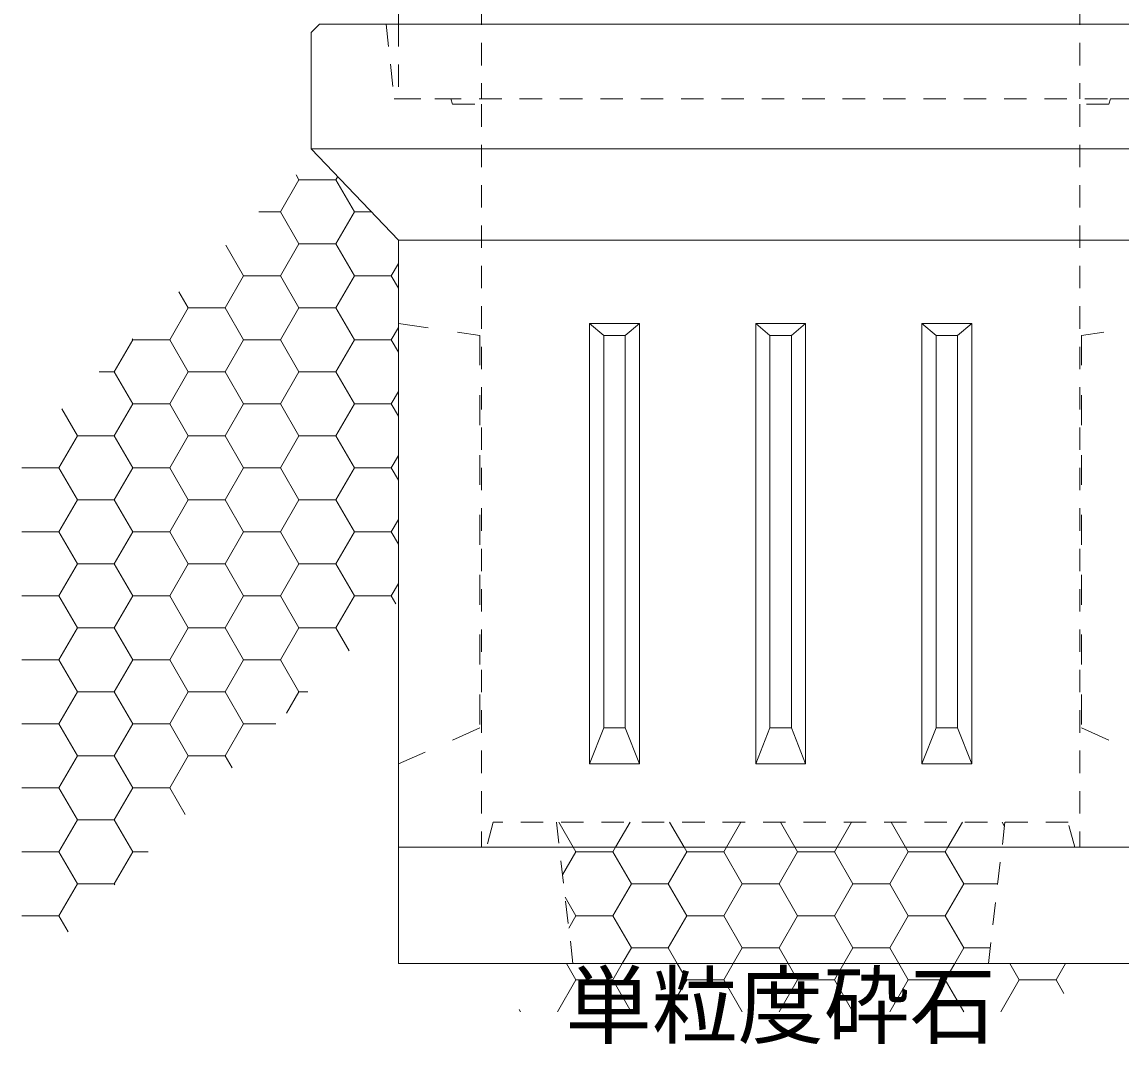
# Model space of a CAD drawing. Units: millimetres at full size; details may follow other scales. Extents: x 40781 to 122968, y -21714 to -2620.
# Drawn here: x 97679 to 98340, y -17669 to -17055 of the extents above; entities that cross this region are included whole.
import ezdxf
from ezdxf.enums import TextEntityAlignment as Align

# ---------------------------------------------------------------- set-up
doc = ezdxf.new("R2010")
doc.units = ezdxf.units.MM
doc.header["$LTSCALE"] = 18
doc.linetypes.add('USER2', pattern=[1.35, 0.75, -0.6])
doc.linetypes.add('USER3', pattern=[2, 1, -1])
for name, color, linetype, lineweight in [('0_2', 7, 'Continuous', 9), ('ハッチング', 7, 'Continuous', 5), ('本体', 2, 'Continuous', 13)]:
    doc.layers.add(name, color=color, linetype=linetype, lineweight=lineweight)
doc.styles.add('ＭＳ ゴシック', font='')
doc.styles.get('ＭＳ ゴシック').set_extended_font_data('MS Gothic')

msp = doc.modelspace()

# ---------------------------------------------------------------- linework, layer by layer
at = {"layer": '0_2', "linetype": 'USER3'}
for p, q in [((97905.45, -17235.8), (97954.45, -17243)), ((98365.45, -17235.8), (98316.45, -17243)), ((97954.45, -17243), (97954.45, -17479.14)), ((98316.45, -17243), (98316.45, -17479.14)), ((97954.45, -17479.14), (97905.45, -17500.76)), ((98316.45, -17479.14), (98365.45, -17500.76))]:
    msp.add_line(p, q, dxfattribs=at)
at = {"layer": '0_2'}
for p, q in [((98020.45, -17235.8), (98028.95, -17243)), ((98041.95, -17243), (98050.45, -17235.8)), ((98120.45, -17235.8), (98128.95, -17243)), ((98141.95, -17243), (98150.45, -17235.8)), ((98220.45, -17235.8), (98228.95, -17243)), ((98241.95, -17243), (98250.45, -17235.8)), ((98020.45, -17500.76), (98028.95, -17479.14)), ((98041.95, -17479.14), (98050.45, -17500.76)), ((98120.45, -17500.76), (98128.95, -17479.14)), ((98141.95, -17479.14), (98150.45, -17500.76)), ((98220.45, -17500.76), (98228.95, -17479.14)), ((98241.95, -17479.14), (98250.45, -17500.76))]:
    msp.add_line(p, q, dxfattribs=at)
for points in [[(98020.45, -17235.8), (98050.45, -17235.8), (98050.45, -17500.76), (98020.45, -17500.76)], [(98120.45, -17235.8), (98150.45, -17235.8), (98150.45, -17500.76), (98120.45, -17500.76)], [(98220.45, -17235.8), (98250.45, -17235.8), (98250.45, -17500.76), (98220.45, -17500.76)], [(98028.95, -17243), (98041.95, -17243), (98041.95, -17479.14), (98028.95, -17479.14)], [(98128.95, -17243), (98141.95, -17243), (98141.95, -17479.14), (98128.95, -17479.14)], [(98228.95, -17243), (98241.95, -17243), (98241.95, -17479.14), (98228.95, -17479.14)]]:
    msp.add_lwpolyline(points, close=True, dxfattribs=at)
at = {"layer": 'ハッチング'}
for p, q in [((97834.45, -17168.69), (97845.56, -17149.45)), ((97845.56, -17149.45), (97843.8, -17146.39)), ((97845.56, -17149.45), (97867.79, -17149.45)), ((97867.79, -17149.45), (97868.91, -17147.51)), ((97878.9, -17168.69), (97867.79, -17149.45)), ((97821.5, -17168.69), (97834.45, -17168.69)), ((97845.56, -17187.94), (97834.45, -17168.69)), ((97867.79, -17187.94), (97878.9, -17168.69)), ((97878.9, -17168.69), (97889.13, -17168.69)), ((97812.22, -17207.19), (97801.53, -17188.66)), ((97834.45, -17207.19), (97845.56, -17187.94)), ((97845.56, -17187.94), (97867.79, -17187.94)), ((97878.9, -17207.19), (97867.79, -17187.94)), ((97901.12, -17207.19), (97905.45, -17199.69)), ((97801.11, -17226.44), (97812.22, -17207.19)), ((97812.23, -17207.19), (97834.45, -17207.19)), ((97845.56, -17226.44), (97834.45, -17207.19)), ((97867.79, -17226.44), (97878.9, -17207.19)), ((97878.9, -17207.19), (97901.12, -17207.19)), ((97905.45, -17214.69), (97901.12, -17207.19)), ((97778.89, -17226.44), (97773.35, -17216.84)), ((97767.77, -17245.68), (97778.89, -17226.44)), ((97778.89, -17226.44), (97801.11, -17226.44)), ((97812.22, -17245.68), (97801.11, -17226.44)), ((97834.45, -17245.68), (97845.56, -17226.44)), ((97845.56, -17226.44), (97867.79, -17226.44)), ((97878.9, -17245.68), (97867.79, -17226.44)), ((97901.12, -17245.68), (97905.45, -17238.19)), ((97734.44, -17264.93), (97745.55, -17245.68)), ((97745.55, -17245.68), (97745.17, -17245.02)), ((97745.55, -17245.68), (97767.77, -17245.68)), ((97778.89, -17264.93), (97767.77, -17245.68)), ((97801.11, -17264.93), (97812.22, -17245.68)), ((97812.23, -17245.68), (97834.45, -17245.68)), ((97845.56, -17264.93), (97834.45, -17245.68)), ((97867.79, -17264.93), (97878.9, -17245.68)), ((97878.9, -17245.68), (97901.12, -17245.68)), ((97905.45, -17253.18), (97901.12, -17245.68)), ((97725.26, -17264.93), (97734.44, -17264.93)), ((97745.55, -17284.18), (97734.44, -17264.93)), ((97767.77, -17284.18), (97778.89, -17264.93)), ((97778.89, -17264.93), (97801.11, -17264.93)), ((97812.22, -17284.18), (97801.11, -17264.93)), ((97834.45, -17284.18), (97845.56, -17264.93)), ((97845.56, -17264.93), (97867.79, -17264.93)), ((97878.9, -17284.18), (97867.79, -17264.93)), ((97901.12, -17284.18), (97905.45, -17276.68)), ((97712.21, -17303.43), (97702.9, -17287.29)), ((97734.44, -17303.43), (97745.55, -17284.18)), ((97745.55, -17284.18), (97767.77, -17284.18)), ((97778.89, -17303.43), (97767.77, -17284.18)), ((97801.11, -17303.43), (97812.22, -17284.18)), ((97812.23, -17284.18), (97834.45, -17284.18)), ((97845.56, -17303.43), (97834.45, -17284.18)), ((97867.79, -17303.43), (97878.9, -17284.18)), ((97878.9, -17284.18), (97901.12, -17284.18)), ((97905.45, -17291.67), (97901.12, -17284.18)), ((97701.1, -17322.67), (97712.21, -17303.43)), ((97712.21, -17303.43), (97734.44, -17303.43)), ((97745.55, -17322.67), (97734.44, -17303.43)), ((97767.77, -17322.67), (97778.89, -17303.43)), ((97778.89, -17303.43), (97801.11, -17303.43)), ((97812.22, -17322.67), (97801.11, -17303.43)), ((97834.45, -17322.67), (97845.56, -17303.43)), ((97845.56, -17303.43), (97867.79, -17303.43)), ((97878.9, -17322.67), (97867.79, -17303.43)), ((97901.12, -17322.67), (97905.45, -17315.18)), ((97678.88, -17322.67), (97701.1, -17322.67)), ((97712.21, -17341.92), (97701.1, -17322.67)), ((97734.44, -17341.92), (97745.55, -17322.67)), ((97745.55, -17322.67), (97767.77, -17322.67)), ((97778.89, -17341.92), (97767.77, -17322.67)), ((97801.11, -17341.92), (97812.22, -17322.67)), ((97812.23, -17322.67), (97834.45, -17322.67)), ((97845.56, -17341.92), (97834.45, -17322.67)), ((97867.79, -17341.92), (97878.9, -17322.67)), ((97878.9, -17322.67), (97901.12, -17322.67)), ((97905.45, -17330.17), (97901.12, -17322.67)), ((97701.1, -17361.17), (97712.21, -17341.92)), ((97712.21, -17341.92), (97734.44, -17341.92)), ((97745.55, -17361.17), (97734.44, -17341.92)), ((97767.77, -17361.17), (97778.89, -17341.92)), ((97778.89, -17341.92), (97801.11, -17341.92)), ((97812.22, -17361.17), (97801.11, -17341.92)), ((97834.45, -17361.17), (97845.56, -17341.92)), ((97845.56, -17341.92), (97867.79, -17341.92)), ((97878.9, -17361.17), (97867.79, -17341.92)), ((97901.12, -17361.17), (97905.45, -17353.67)), ((97678.88, -17361.17), (97701.1, -17361.17)), ((97712.21, -17380.42), (97701.1, -17361.17)), ((97734.44, -17380.42), (97745.55, -17361.17)), ((97745.55, -17361.17), (97767.77, -17361.17)), ((97778.89, -17380.42), (97767.77, -17361.17)), ((97801.11, -17380.42), (97812.22, -17361.17)), ((97812.23, -17361.17), (97834.45, -17361.17)), ((97845.56, -17380.42), (97834.45, -17361.17)), ((97867.79, -17380.42), (97878.9, -17361.17)), ((97878.9, -17361.17), (97901.12, -17361.17)), ((97905.45, -17368.66), (97901.12, -17361.17)), ((97701.1, -17399.66), (97712.21, -17380.42)), ((97712.21, -17380.42), (97734.44, -17380.42)), ((97745.55, -17399.66), (97734.44, -17380.42)), ((97767.77, -17399.66), (97778.89, -17380.42)), ((97778.89, -17380.42), (97801.11, -17380.42)), ((97812.22, -17399.66), (97801.11, -17380.42)), ((97834.45, -17399.66), (97845.56, -17380.42)), ((97845.56, -17380.42), (97867.79, -17380.42)), ((97878.9, -17399.66), (97867.79, -17380.42)), ((97901.12, -17399.66), (97905.45, -17392.17)), ((97678.88, -17399.66), (97701.1, -17399.66)), ((97712.21, -17418.91), (97701.1, -17399.66)), ((97734.44, -17418.91), (97745.55, -17399.66)), ((97745.55, -17399.66), (97767.77, -17399.66)), ((97778.89, -17418.91), (97767.77, -17399.66)), ((97801.11, -17418.91), (97812.22, -17399.66)), ((97812.23, -17399.66), (97834.45, -17399.66)), ((97845.56, -17418.91), (97834.45, -17399.66)), ((97867.79, -17418.91), (97878.9, -17399.66)), ((97878.9, -17399.66), (97901.12, -17399.66)), ((97903.91, -17404.48), (97901.12, -17399.66)), ((97701.1, -17438.16), (97712.21, -17418.91)), ((97712.21, -17418.91), (97734.44, -17418.91)), ((97745.55, -17438.16), (97734.44, -17418.91)), ((97767.77, -17438.16), (97778.89, -17418.91)), ((97778.89, -17418.91), (97801.11, -17418.91)), ((97812.22, -17438.16), (97801.11, -17418.91)), ((97834.45, -17438.16), (97845.56, -17418.91)), ((97845.56, -17418.91), (97867.79, -17418.91)), ((97875.73, -17432.66), (97867.79, -17418.91)), ((97678.88, -17438.16), (97701.1, -17438.16)), ((97712.21, -17457.41), (97701.1, -17438.16)), ((97734.44, -17457.4), (97745.55, -17438.16)), ((97745.55, -17438.16), (97767.77, -17438.16)), ((97778.89, -17457.41), (97767.77, -17438.16)), ((97801.11, -17457.4), (97812.22, -17438.16)), ((97812.23, -17438.16), (97834.45, -17438.16)), ((97845.56, -17457.41), (97834.45, -17438.16)), ((97701.1, -17476.65), (97712.21, -17457.4)), ((97712.21, -17457.4), (97734.44, -17457.4)), ((97745.55, -17476.65), (97734.44, -17457.41)), ((97767.77, -17476.65), (97778.89, -17457.4)), ((97778.89, -17457.4), (97801.11, -17457.4)), ((97812.22, -17476.65), (97801.11, -17457.41)), ((97838.15, -17470.24), (97845.56, -17457.4)), ((97845.56, -17457.4), (97850.99, -17457.4)), ((97678.88, -17476.65), (97701.1, -17476.65)), ((97712.21, -17495.9), (97701.1, -17476.65)), ((97734.44, -17495.9), (97745.55, -17476.65)), ((97745.55, -17476.65), (97767.77, -17476.65)), ((97778.89, -17495.9), (97767.77, -17476.65)), ((97801.11, -17495.9), (97812.22, -17476.65)), ((97812.23, -17476.65), (97831.74, -17476.65)), ((97701.1, -17515.15), (97712.21, -17495.9)), ((97712.21, -17495.9), (97734.44, -17495.9)), ((97745.55, -17515.15), (97734.44, -17495.9)), ((97767.77, -17515.15), (97778.89, -17495.9)), ((97778.89, -17495.9), (97801.11, -17495.9)), ((97805.28, -17503.11), (97801.11, -17495.9)), ((97678.88, -17515.15), (97701.1, -17515.15)), ((97712.21, -17534.39), (97701.1, -17515.15)), ((97734.44, -17534.39), (97745.55, -17515.15)), ((97745.55, -17515.15), (97767.77, -17515.15)), ((97777.1, -17531.29), (97767.77, -17515.15)), ((97701.1, -17553.64), (97712.21, -17534.39)), ((97712.21, -17534.39), (97734.44, -17534.39)), ((97745.55, -17553.64), (97734.44, -17534.39)), ((98010.61, -17550.8), (98001.95, -17535.8)), ((98036.12, -17550.8), (98044.78, -17535.8)), ((98077.28, -17550.8), (98068.62, -17535.8)), ((98102.79, -17550.8), (98111.45, -17535.8)), ((98143.96, -17550.8), (98135.3, -17535.8)), ((98169.47, -17550.8), (98178.13, -17535.8)), ((98210.63, -17550.8), (98201.97, -17535.8)), ((98236.14, -17550.8), (98244.8, -17535.8)), ((98270.13, -17538.37), (98268.65, -17535.8)), ((98012.25, -17553.64), (98010.61, -17550.8)), ((98034.47, -17553.64), (98036.12, -17550.8)), ((98078.92, -17553.64), (98077.28, -17550.8)), ((98101.15, -17553.64), (98102.79, -17550.8)), ((98145.6, -17553.64), (98143.96, -17550.8)), ((98167.82, -17553.64), (98169.47, -17550.8)), ((98212.27, -17553.64), (98210.63, -17550.8)), ((98234.5, -17553.64), (98236.14, -17550.8)), ((97678.88, -17553.64), (97701.1, -17553.64)), ((97712.21, -17572.89), (97701.1, -17553.64)), ((97734.44, -17572.89), (97745.55, -17553.64)), ((97745.55, -17553.64), (97754.75, -17553.64)), ((98004.2, -17567.58), (98012.25, -17553.64)), ((98012.25, -17553.64), (98034.48, -17553.64)), ((98045.59, -17572.89), (98034.47, -17553.64)), ((98067.81, -17572.89), (98078.92, -17553.64)), ((98078.93, -17553.64), (98101.15, -17553.64)), ((98112.26, -17572.89), (98101.15, -17553.64)), ((98134.49, -17572.89), (98145.6, -17553.64)), ((98145.6, -17553.64), (98167.82, -17553.64)), ((98178.94, -17572.89), (98167.82, -17553.64)), ((98201.16, -17572.89), (98212.27, -17553.64)), ((98212.27, -17553.64), (98234.5, -17553.64)), ((98245.61, -17572.89), (98234.5, -17553.64)), ((97701.1, -17592.14), (97712.21, -17572.89)), ((97712.21, -17572.89), (97734.44, -17572.89)), ((97734.83, -17573.56), (97734.44, -17572.89)), ((98034.47, -17592.14), (98045.59, -17572.89)), ((98045.59, -17572.89), (98067.81, -17572.89)), ((98078.92, -17592.14), (98067.81, -17572.89)), ((98101.15, -17592.14), (98112.26, -17572.89)), ((98112.26, -17572.89), (98134.49, -17572.89)), ((98145.6, -17592.14), (98134.49, -17572.89)), ((98167.82, -17592.14), (98178.94, -17572.89)), ((98178.94, -17572.89), (98201.16, -17572.89)), ((98212.27, -17592.14), (98201.16, -17572.89)), ((98234.5, -17592.14), (98245.61, -17572.89)), ((98245.61, -17572.89), (98266.08, -17572.89)), ((98012.25, -17592.14), (98005.77, -17580.91)), ((97678.88, -17592.14), (97701.1, -17592.14)), ((97706.65, -17601.74), (97701.1, -17592.14)), ((98007.96, -17599.57), (98012.25, -17592.14)), ((98012.25, -17592.14), (98034.48, -17592.14)), ((98045.59, -17611.38), (98034.47, -17592.14)), ((98067.81, -17611.38), (98078.92, -17592.14)), ((98078.93, -17592.14), (98101.15, -17592.14)), ((98112.26, -17611.38), (98101.15, -17592.14)), ((98134.49, -17611.38), (98145.6, -17592.14)), ((98145.6, -17592.14), (98167.82, -17592.14)), ((98178.94, -17611.38), (98167.82, -17592.14)), ((98201.16, -17611.38), (98212.27, -17592.14)), ((98212.27, -17592.14), (98234.5, -17592.14)), ((98245.61, -17611.38), (98234.5, -17592.14)), ((98040.15, -17620.8), (98045.59, -17611.38)), ((98045.59, -17611.38), (98067.81, -17611.38)), ((98073.25, -17620.8), (98067.81, -17611.38)), ((98106.83, -17620.8), (98112.26, -17611.38)), ((98112.26, -17611.38), (98134.49, -17611.38)), ((98139.92, -17620.8), (98134.49, -17611.38)), ((98173.5, -17620.8), (98178.94, -17611.38)), ((98178.94, -17611.38), (98201.16, -17611.38)), ((98206.6, -17620.8), (98201.16, -17611.38)), ((98240.18, -17620.8), (98245.61, -17611.38)), ((98245.61, -17611.38), (98261.56, -17611.38)), ((98012.25, -17630.63), (98006.57, -17620.8)), ((98034.47, -17630.63), (98040.15, -17620.8)), ((98078.92, -17630.63), (98073.25, -17620.8)), ((98101.15, -17630.63), (98106.83, -17620.8)), ((98145.6, -17630.63), (98139.92, -17620.8)), ((98167.82, -17630.63), (98173.5, -17620.8)), ((98212.27, -17630.63), (98206.6, -17620.8)), ((98234.5, -17630.63), (98240.18, -17620.8)), ((98278.95, -17630.63), (98273.27, -17620.8)), ((98301.17, -17630.63), (98306.85, -17620.8)), ((98001.15, -17649.86), (98012.25, -17630.63)), ((98012.25, -17630.63), (98034.48, -17630.63)), ((98045.57, -17649.86), (98034.47, -17630.63)), ((98067.82, -17649.86), (98078.92, -17630.63)), ((98078.93, -17630.63), (98101.15, -17630.63)), ((98112.25, -17649.86), (98101.15, -17630.63)), ((98134.5, -17649.86), (98145.6, -17630.63)), ((98145.6, -17630.63), (98167.82, -17630.63)), ((98178.92, -17649.86), (98167.82, -17630.63)), ((98201.17, -17649.86), (98212.27, -17630.63)), ((98212.27, -17630.63), (98234.5, -17630.63)), ((98245.6, -17649.86), (98234.5, -17630.63)), ((98267.85, -17649.86), (98278.95, -17630.63)), ((98278.95, -17630.63), (98301.18, -17630.63)), ((98305.93, -17638.86), (98301.17, -17630.63)), ((97978.9, -17649.86), (97978.11, -17648.48))]:
    msp.add_line(p, q, dxfattribs=at)
at = {"layer": '本体', "linetype": 'USER2'}
for p, q in [((97955.45, -16654), (97955.45, -17100.8)), ((98315.45, -16654), (98315.45, -17100.8)), ((97897.95, -17055.8), (97902.95, -17100.8)), ((97902.95, -17100.8), (97936.95, -17100.8)), ((98367.94, -17100.8), (98333.95, -17100.8)), ((97937.95, -17104), (97955.45, -17104)), ((97955.45, -17104), (97955.45, -17550.8)), ((98315.45, -17104), (98315.45, -17550.8)), ((98332.95, -17104), (98315.45, -17104))]:
    msp.add_line(p, q, dxfattribs=at)
at = {"layer": '本体'}
for p, q in [((97852.95, -17060.8), (97857.95, -17055.8)), ((97857.95, -17055.8), (98412.95, -17055.8)), ((97852.95, -17060.8), (97852.95, -17130.8)), ((97936.95, -17100.8), (97937.95, -17104)), ((98333.95, -17100.8), (98332.95, -17104)), ((97958.45, -17550.8), (97905.45, -17550.8)), ((97905.45, -17550.8), (97905.45, -17620.8)), ((97958.45, -17550.8), (98312.45, -17550.8)), ((98365.45, -17550.8), (98312.45, -17550.8)), ((97905.45, -17620.8), (98365.45, -17620.8))]:
    msp.add_line(p, q, dxfattribs=at)
at = {"layer": '本体', "lineweight": 9}
for p, q in [((97852.95, -17130.8), (98417.95, -17130.8)), ((97905.45, -17185.8), (98365.45, -17185.8))]:
    msp.add_line(p, q, dxfattribs=at)
at = {"layer": '本体', "linetype": 'USER2', "lineweight": 9}
for p, q in [((97962.47, -17535.8), (97958.45, -17550.8)), ((98308.43, -17535.8), (97962.47, -17535.8)), ((98010.45, -17620.8), (98000.47, -17535.8)), ((98270.43, -17535.8), (98260.45, -17620.8)), ((98312.45, -17550.8), (98308.43, -17535.8))]:
    msp.add_line(p, q, dxfattribs=at)
at = {"layer": '本体'}
for points in [[(97852.95, -16680.8), (97905.45, -16735.8), (97905.45, -17055.8)], [(97852.95, -17130.8), (97905.45, -17185.8), (97905.45, -17550.8), (98365.45, -17550.8), (98365.45, -17185.8), (98417.95, -17130.8)]]:
    msp.add_lwpolyline(points, dxfattribs=at)
at = {"layer": '本体', "linetype": 'USER2', "lineweight": 9}
msp.add_lwpolyline([(97905.45, -17055.8), (97905.45, -17100.8), (98365.45, -17100.8), (98365.45, -17055.8)], dxfattribs=at)

# ---------------------------------------------------------------- texts
at = {"layer": '0_2', "style": 'ＭＳ ゴシック'}
msp.add_text('単粒度砕石', height=37.98, dxfattribs=at).set_placement((98005.95, -17627.02), align=Align.TOP_LEFT)

doc.saveas('drawing.dxf')
